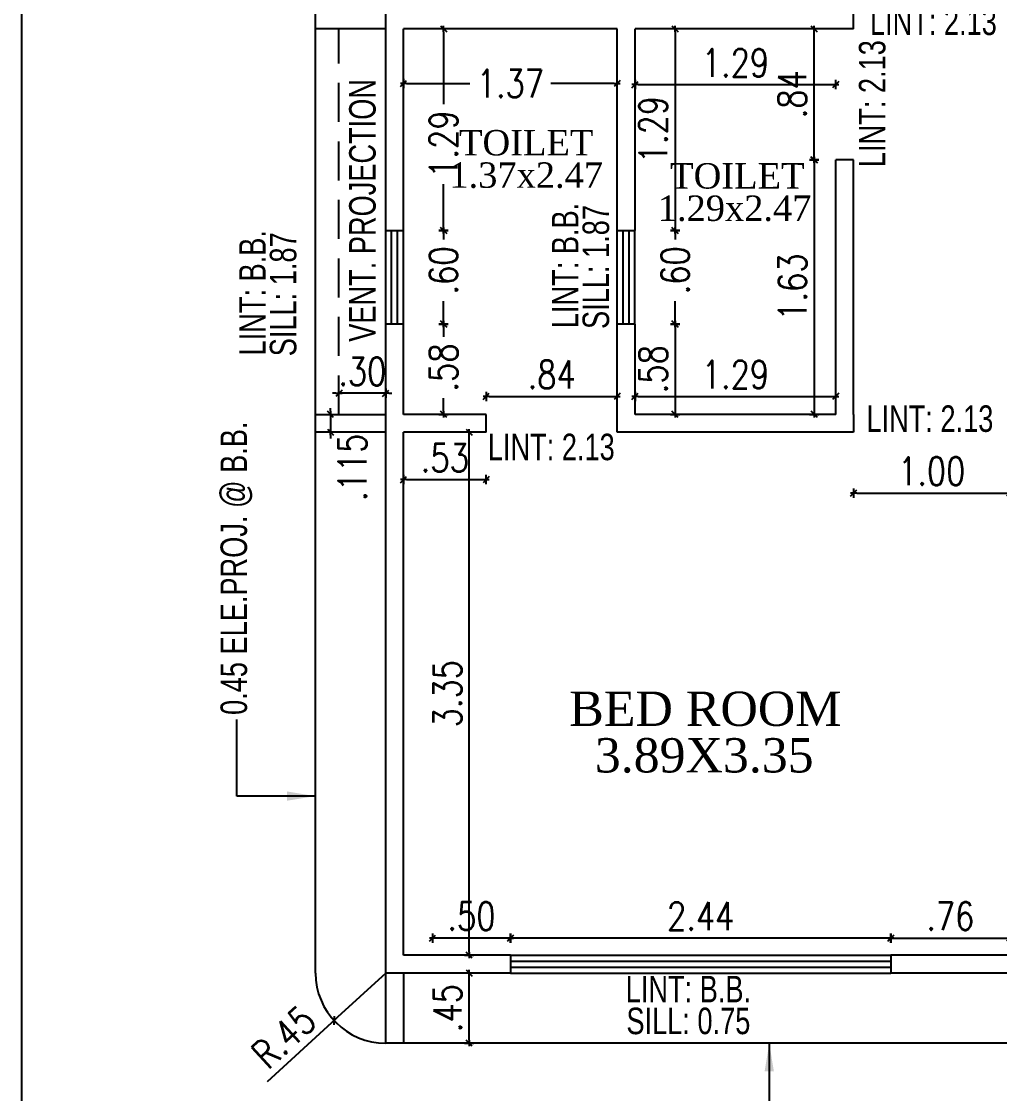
# Model space of a CAD drawing. Header units: inches. Extents: x 14235 to 14499, y 0 to 2549.
# Drawn here: x 14439.61 to 14445.88, y 2353.21 to 2360.08 of the extents above; entities that cross this region are included whole.
import ezdxf
from ezdxf.enums import TextEntityAlignment as Align

# ---------------------------------------------------------------- set-up
doc = ezdxf.new("R2010")
doc.units = ezdxf.units.IN
doc.header["$LTSCALE"] = 0.25
doc.header["$MEASUREMENT"] = 0
doc.header["$PDMODE"] = 35
doc.linetypes.add('DASHEDX2', pattern=[1.5, 1, -0.5])
for name, color, linetype in [('edges', 1, 'Continuous'), ('proj-internal', 1, 'DASHEDX2'), ('text-large', 7, 'Continuous'), ('wall', 7, 'Continuous'), ('windows', 106, 'Continuous'), ('WORK TEX', 6, 'Continuous'), ('WORKING DIM', 7, 'Continuous')]:
    doc.layers.add(name, color=color, linetype=linetype)
doc.styles.add('ARIAL', font='TIMES_0.TTF')
doc.styles.add('ARL', font='swisscl_0.ttf')
doc.styles.add('romans', font='romans.shx', dxfattribs={"width": 0.8})
doc.dimstyles.new('121', dxfattribs={"dimscale": 0.1, "dimtxt": 1.8, "dimasz": 0.2, "dimexe": 0.03125, "dimexo": 0.25, "dimgap": 0.5, "dimtad": 1, "dimzin": 4, "dimdsep": 46, "dimtxsty": 'romans', "dimblk1": 'MINITICK', "dimblk2": 'MINITICK', "dimsah": 1, "dimcen": 1, "dimse1": 1, "dimse2": 1, "dimclrd": 252, "dimclre": 256, "dimclrt": 7, "dimadec": 3, "dimazin": 0, "dimtfac": 0.8, "dimtix": 1, "dimtmove": 2, "dimatfit": 3, "dimfxl": 0, "dimtolj": 1, "dimtzin": 3, "dimarcsym": 0})
doc.dimstyles.new('DFSGSG', dxfattribs={"dimtxt": 0.17, "dimasz": 0.18, "dimexe": 0.18, "dimexo": 0.0625, "dimgap": 0.09, "dimtad": 1, "dimzin": 0, "dimdsep": 46, "dimtxsty": 'ARIAL', "dimcen": 0.09, "dimse1": 1, "dimse2": 1, "dimaunit": 1, "dimadec": 0, "dimazin": 0, "dimtfac": 1, "dimtix": 1, "dimtofl": 0, "dimtmove": 0, "dimatfit": 3, "dimfxl": 0, "dimtolj": 1, "dimtzin": 0, "dimarcsym": 0})

# ---------------------------------------------------------------- blocks, each defined once
blk = doc.blocks.new('MINITICK')
at = {"color": 7}
for p, q in [((1, 1), (-1, -1)), ((-1, 0), (1, 0)), ((0, -1.5), (0, 1.5))]:
    blk.add_line(p, q, dxfattribs=at)
blk = doc.blocks.new('*D2170')
at = {"layer": 'Defpoints', "color": 0, "transparency": 16777216}
for p in [(14445.9422, 2354.2036), (14445.18, 2354.0942), (14445.9422, 2354.0942)]:
    blk.add_point(p, dxfattribs=at)
at = {"layer": 'WORKING DIM', "color": 252, "lineweight": -2, "transparency": 16777216}
blk.add_line((14445.2, 2354.2036), (14445.9222, 2354.2036), dxfattribs=at)
at = {"layer": 'WORKING DIM', "color": 252, "lineweight": -2, "transparency": 16777216, "xscale": 0.02, "yscale": 0.02, "zscale": 0.02, "rotation": 180}
blk.add_blockref('MINITICK', (14445.18, 2354.2036), dxfattribs=at)
at = {"layer": 'WORKING DIM', "color": 252, "lineweight": -2, "transparency": 16777216, "xscale": 0.02, "yscale": 0.02, "zscale": 0.02}
blk.add_blockref('MINITICK', (14445.9422, 2354.2036), dxfattribs=at)
at = {"layer": 'WORKING DIM', "color": 7, "transparency": 16777216, "insert": (14445.5611, 2354.3436), "char_height": 0.18, "attachment_point": 5, "style": 'romans'}
blk.add_mtext('\\A1;.76', dxfattribs=at)
blk = doc.blocks.new('*D2171')
at = {"layer": 'Defpoints', "color": 0, "transparency": 16777216}
for p in [(14442.741, 2354.2036), (14442.741, 2354.0942), (14445.18, 2354.0942)]:
    blk.add_point(p, dxfattribs=at)
at = {"layer": 'WORKING DIM', "color": 252, "lineweight": -2, "transparency": 16777216}
blk.add_line((14445.16, 2354.2036), (14442.761, 2354.2036), dxfattribs=at)
at = {"layer": 'WORKING DIM', "color": 252, "lineweight": -2, "transparency": 16777216, "xscale": 0.02, "yscale": 0.02, "zscale": 0.02, "rotation": 180}
blk.add_blockref('MINITICK', (14442.741, 2354.2036), dxfattribs=at)
at = {"layer": 'WORKING DIM', "color": 252, "lineweight": -2, "transparency": 16777216, "xscale": 0.02, "yscale": 0.02, "zscale": 0.02}
blk.add_blockref('MINITICK', (14445.18, 2354.2036), dxfattribs=at)
at = {"layer": 'WORKING DIM', "color": 7, "transparency": 16777216, "insert": (14443.9605, 2354.3436), "char_height": 0.18, "attachment_point": 5, "style": 'romans'}
blk.add_mtext('\\A1;2.44', dxfattribs=at)
blk = doc.blocks.new('*D2172')
at = {"layer": 'Defpoints', "color": 0, "transparency": 16777216}
for p in [(14442.2407, 2354.2036), (14442.2407, 2354.0942), (14442.741, 2354.0942)]:
    blk.add_point(p, dxfattribs=at)
at = {"layer": 'WORKING DIM', "color": 252, "lineweight": -2, "transparency": 16777216}
blk.add_line((14442.721, 2354.2036), (14442.2607, 2354.2036), dxfattribs=at)
at = {"layer": 'WORKING DIM', "color": 252, "lineweight": -2, "transparency": 16777216, "xscale": 0.02, "yscale": 0.02, "zscale": 0.02, "rotation": 180}
blk.add_blockref('MINITICK', (14442.2407, 2354.2036), dxfattribs=at)
at = {"layer": 'WORKING DIM', "color": 252, "lineweight": -2, "transparency": 16777216, "xscale": 0.02, "yscale": 0.02, "zscale": 0.02}
blk.add_blockref('MINITICK', (14442.741, 2354.2036), dxfattribs=at)
at = {"layer": 'WORKING DIM', "color": 7, "transparency": 16777216, "insert": (14442.4908, 2354.3436), "char_height": 0.18, "attachment_point": 5, "style": 'romans'}
blk.add_mtext('\\A1;.50', dxfattribs=at)
blk = doc.blocks.new('*D2173')
at = {"layer": 'Defpoints', "color": 0, "transparency": 16777216}
for p in [(14442.398, 2357.4479), (14442.4763, 2357.4479), (14442.398, 2354.0942)]:
    blk.add_point(p, dxfattribs=at)
at = {"layer": 'WORKING DIM', "color": 252, "lineweight": -2, "transparency": 16777216}
blk.add_line((14442.4763, 2354.1142), (14442.4763, 2357.4279), dxfattribs=at)
at = {"layer": 'WORKING DIM', "color": 252, "lineweight": -2, "transparency": 16777216, "xscale": 0.02, "yscale": 0.02, "zscale": 0.02}
for p, rotation in [((14442.4763, 2357.4479), 90), ((14442.4763, 2354.0942), 270)]:
    blk.add_blockref('MINITICK', p, dxfattribs=dict(at, rotation=rotation))
at = {"layer": 'WORKING DIM', "color": 7, "transparency": 16777216, "insert": (14442.3363, 2355.771), "char_height": 0.18, "attachment_point": 5, "rotation": 90, "style": 'romans'}
blk.add_mtext('\\A1;3.35', dxfattribs=at)
blk = doc.blocks.new('*D2174')
at = {"layer": 'Defpoints', "color": 0, "transparency": 16777216}
for p in [(14444.9413, 2357.4479), (14445.9422, 2357.4479), (14445.9422, 2357.0573)]:
    blk.add_point(p, dxfattribs=at)
at = {"layer": 'WORKING DIM', "color": 252, "lineweight": -2, "transparency": 16777216}
blk.add_line((14444.9613, 2357.0573), (14445.9222, 2357.0573), dxfattribs=at)
at = {"layer": 'WORKING DIM', "color": 252, "lineweight": -2, "transparency": 16777216, "xscale": 0.02, "yscale": 0.02, "zscale": 0.02, "rotation": 180}
blk.add_blockref('MINITICK', (14444.9413, 2357.0573), dxfattribs=at)
at = {"layer": 'WORKING DIM', "color": 252, "lineweight": -2, "transparency": 16777216, "xscale": 0.02, "yscale": 0.02, "zscale": 0.02}
blk.add_blockref('MINITICK', (14445.9422, 2357.0573), dxfattribs=at)
at = {"layer": 'WORKING DIM', "color": 7, "transparency": 16777216, "insert": (14445.4418, 2357.1973), "char_height": 0.18, "attachment_point": 5, "style": 'romans'}
blk.add_mtext('\\A1;1.00', dxfattribs=at)
blk = doc.blocks.new('*D1749')
at = {"layer": 'Defpoints', "color": 0, "transparency": 16777216}
for p in [(14445.9422, 2360.2388), (14444.9413, 2360.0345), (14445.9422, 2360.0345)]:
    blk.add_point(p, dxfattribs=at)
at = {"layer": 'WORKING DIM', "color": 252, "lineweight": -2, "transparency": 16777216}
blk.add_line((14444.9613, 2360.2388), (14445.9222, 2360.2388), dxfattribs=at)
at = {"layer": 'WORKING DIM', "color": 252, "lineweight": -2, "transparency": 16777216, "xscale": 0.02, "yscale": 0.02, "zscale": 0.02, "rotation": 180}
blk.add_blockref('MINITICK', (14444.9413, 2360.2388), dxfattribs=at)
at = {"layer": 'WORKING DIM', "color": 252, "lineweight": -2, "transparency": 16777216, "xscale": 0.02, "yscale": 0.02, "zscale": 0.02}
blk.add_blockref('MINITICK', (14445.9422, 2360.2388), dxfattribs=at)
at = {"layer": 'WORKING DIM', "color": 7, "transparency": 16777216, "insert": (14445.4418, 2360.3788), "char_height": 0.18, "attachment_point": 5, "style": 'romans'}
blk.add_mtext('\\A1;1.00', dxfattribs=at)
blk = doc.blocks.new('*D1789')
at = {"layer": 'Defpoints', "color": 0, "transparency": 16777216}
for p in [(14442.055, 2353.9799), (14442.4763, 2353.9799), (14442.055, 2353.5299)]:
    blk.add_point(p, dxfattribs=at)
at = {"layer": 'WORKING DIM', "color": 252, "lineweight": -2, "transparency": 16777216}
blk.add_line((14442.4763, 2353.5499), (14442.4763, 2353.9599), dxfattribs=at)
at = {"layer": 'WORKING DIM', "color": 252, "lineweight": -2, "transparency": 16777216, "xscale": 0.02, "yscale": 0.02, "zscale": 0.02}
for p, rotation in [((14442.4763, 2353.9799), 90), ((14442.4763, 2353.5299), 270)]:
    blk.add_blockref('MINITICK', p, dxfattribs=dict(at, rotation=rotation))
at = {"layer": 'WORKING DIM', "color": 7, "transparency": 16777216, "insert": (14442.3363, 2353.7549), "char_height": 0.18, "attachment_point": 5, "rotation": 90, "style": 'romans'}
blk.add_mtext('\\A1;.45', dxfattribs=at)
blk = doc.blocks.new('*D1570')
at = {"layer": 'Defpoints', "color": 0, "transparency": 16777216}
for p in [(14441.9407, 2353.9799), (14441.6091, 2353.6756)]:
    blk.add_point(p, dxfattribs=at)
at = {"layer": 'WORKING DIM', "color": 252, "lineweight": -2, "transparency": 16777216}
for p, q in [((14441.9407, 2353.9799), (14441.6091, 2353.6756)), ((14441.1826, 2353.2842), (14441.5944, 2353.6621))]:
    blk.add_line(p, q, dxfattribs=at)
at = {"layer": 'WORKING DIM', "color": 252, "lineweight": -2, "transparency": 16777216, "xscale": 0.02, "yscale": 0.02, "zscale": 0.02, "rotation": 42.54261670112501}
blk.add_blockref('MINITICK', (14441.6091, 2353.6756), dxfattribs=at)
at = {"layer": 'WORKING DIM', "color": 7, "transparency": 16777216, "insert": (14441.2865, 2353.5696), "char_height": 0.18, "attachment_point": 5, "rotation": 42.54262, "style": 'romans'}
blk.add_mtext('\\A1;R.45', dxfattribs=at)
blk = doc.blocks.new('*D1798')
at = {"layer": 'Defpoints', "color": 0, "transparency": 16777216}
for p in [(14441.6407, 2357.6973), (14441.6407, 2357.6905), (14441.9407, 2357.6905)]:
    blk.add_point(p, dxfattribs=at)
at = {"layer": 'WORKING DIM', "color": 252, "lineweight": -2, "transparency": 16777216}
for p, q in [((14441.6207, 2357.6973), (14441.6007, 2357.6973)), ((14441.9407, 2357.6973), (14441.6407, 2357.6973)), ((14441.9607, 2357.6973), (14441.9807, 2357.6973))]:
    blk.add_line(p, q, dxfattribs=at)
at = {"layer": 'WORKING DIM', "color": 252, "lineweight": -2, "transparency": 16777216, "xscale": 0.02, "yscale": 0.02, "zscale": 0.02}
blk.add_blockref('MINITICK', (14441.6407, 2357.6973), dxfattribs=at)
at = {"layer": 'WORKING DIM', "color": 252, "lineweight": -2, "transparency": 16777216, "xscale": 0.02, "yscale": 0.02, "zscale": 0.02, "rotation": 180}
blk.add_blockref('MINITICK', (14441.9407, 2357.6973), dxfattribs=at)
at = {"layer": 'WORKING DIM', "color": 7, "transparency": 16777216, "insert": (14441.7907, 2357.8373), "char_height": 0.18, "attachment_point": 5, "style": 'romans'}
blk.add_mtext('\\A1;.30', dxfattribs=at)
blk = doc.blocks.new('*D1575')
at = {"layer": 'Defpoints', "color": 0, "transparency": 16777216}
for p in [(14441.5631, 2357.5622), (14441.5631, 2357.4479), (14441.5867, 2357.4479)]:
    blk.add_point(p, dxfattribs=at)
at = {"layer": 'WORKING DIM', "color": 252, "lineweight": -2, "transparency": 16777216}
for p, q in [((14441.5867, 2357.5822), (14441.5867, 2357.6022)), ((14441.5867, 2357.5622), (14441.5867, 2357.4479)), ((14441.5867, 2357.4279), (14441.5867, 2357.4079))]:
    blk.add_line(p, q, dxfattribs=at)
at = {"layer": 'WORKING DIM', "color": 252, "lineweight": -2, "transparency": 16777216, "xscale": 0.02, "yscale": 0.02, "zscale": 0.02}
for p, rotation in [((14441.5867, 2357.5622), 270), ((14441.5867, 2357.4479), 90)]:
    blk.add_blockref('MINITICK', p, dxfattribs=dict(at, rotation=rotation))
at = {"layer": 'WORKING DIM', "color": 7, "transparency": 16777216, "insert": (14441.7267, 2357.2229), "char_height": 0.18, "attachment_point": 5, "rotation": 90, "style": 'romans'}
blk.add_mtext('\\A1;.115', dxfattribs=at)
blk = doc.blocks.new('*D2002')
at = {"layer": 'Defpoints', "color": 0, "transparency": 16777216}
for p in [(14444.6879, 2360.0345), (14444.8263, 2360.0345), (14444.8263, 2359.1945)]:
    blk.add_point(p, dxfattribs=at)
at = {"layer": 'WORKING DIM', "color": 252, "lineweight": -2, "transparency": 16777216}
blk.add_line((14444.6879, 2359.2145), (14444.6879, 2360.0145), dxfattribs=at)
at = {"layer": 'WORKING DIM', "color": 252, "lineweight": -2, "transparency": 16777216, "xscale": 0.02, "yscale": 0.02, "zscale": 0.02}
for p, rotation in [((14444.6879, 2360.0345), 90), ((14444.6879, 2359.1945), 270)]:
    blk.add_blockref('MINITICK', p, dxfattribs=dict(at, rotation=rotation))
at = {"layer": 'WORKING DIM', "color": 7, "transparency": 16777216, "insert": (14444.5479, 2359.6145), "char_height": 0.18, "attachment_point": 5, "rotation": 90, "style": 'romans'}
blk.add_mtext('\\A1;.84', dxfattribs=at)
blk = doc.blocks.new('*D2003')
at = {"layer": 'Defpoints', "color": 0, "transparency": 16777216}
for p in [(14444.8263, 2359.1945), (14444.6887, 2357.5622), (14444.8263, 2357.5622)]:
    blk.add_point(p, dxfattribs=at)
at = {"layer": 'WORKING DIM', "color": 252, "lineweight": -2, "transparency": 16777216}
blk.add_line((14444.6887, 2359.1745), (14444.6887, 2357.5822), dxfattribs=at)
at = {"layer": 'WORKING DIM', "color": 252, "lineweight": -2, "transparency": 16777216, "xscale": 0.02, "yscale": 0.02, "zscale": 0.02}
for p, rotation in [((14444.6887, 2359.1945), 90), ((14444.6887, 2357.5622), 270)]:
    blk.add_blockref('MINITICK', p, dxfattribs=dict(at, rotation=rotation))
at = {"layer": 'WORKING DIM', "color": 7, "transparency": 16777216, "insert": (14444.5487, 2358.3783), "char_height": 0.18, "attachment_point": 5, "rotation": 90, "style": 'romans'}
blk.add_mtext('\\A1;1.63', dxfattribs=at)
blk = doc.blocks.new('*D2004')
at = {"layer": 'Defpoints', "color": 0, "transparency": 16777216}
for p in [(14444.8263, 2357.6773), (14443.54, 2357.5622), (14444.8263, 2357.5622)]:
    blk.add_point(p, dxfattribs=at)
at = {"layer": 'WORKING DIM', "color": 252, "lineweight": -2, "transparency": 16777216}
blk.add_line((14443.56, 2357.6773), (14444.8063, 2357.6773), dxfattribs=at)
at = {"layer": 'WORKING DIM', "color": 252, "lineweight": -2, "transparency": 16777216, "xscale": 0.02, "yscale": 0.02, "zscale": 0.02, "rotation": 180}
blk.add_blockref('MINITICK', (14443.54, 2357.6773), dxfattribs=at)
at = {"layer": 'WORKING DIM', "color": 252, "lineweight": -2, "transparency": 16777216, "xscale": 0.02, "yscale": 0.02, "zscale": 0.02}
blk.add_blockref('MINITICK', (14444.8263, 2357.6773), dxfattribs=at)
at = {"layer": 'WORKING DIM', "color": 7, "transparency": 16777216, "insert": (14444.1832, 2357.8173), "char_height": 0.18, "attachment_point": 5, "style": 'romans'}
blk.add_mtext('\\A1;1.29', dxfattribs=at)
blk = doc.blocks.new('*D2005')
at = {"layer": 'Defpoints', "color": 0, "transparency": 16777216}
for p in [(14442.055, 2357.5622), (14442.585, 2357.5622), (14442.585, 2357.1437)]:
    blk.add_point(p, dxfattribs=at)
at = {"layer": 'WORKING DIM', "color": 252, "lineweight": -2, "transparency": 16777216}
blk.add_line((14442.075, 2357.1437), (14442.565, 2357.1437), dxfattribs=at)
at = {"layer": 'WORKING DIM', "color": 252, "lineweight": -2, "transparency": 16777216, "xscale": 0.02, "yscale": 0.02, "zscale": 0.02, "rotation": 180}
blk.add_blockref('MINITICK', (14442.055, 2357.1437), dxfattribs=at)
at = {"layer": 'WORKING DIM', "color": 252, "lineweight": -2, "transparency": 16777216, "xscale": 0.02, "yscale": 0.02, "zscale": 0.02}
blk.add_blockref('MINITICK', (14442.585, 2357.1437), dxfattribs=at)
at = {"layer": 'WORKING DIM', "color": 7, "transparency": 16777216, "insert": (14442.32, 2357.2837), "char_height": 0.18, "attachment_point": 5, "style": 'romans'}
blk.add_mtext('\\A1;.53', dxfattribs=at)
blk = doc.blocks.new('*D2006')
at = {"layer": 'Defpoints', "color": 0, "transparency": 16777216}
for p in [(14443.425, 2357.6773), (14442.585, 2357.5622), (14443.425, 2357.4785)]:
    blk.add_point(p, dxfattribs=at)
at = {"layer": 'WORKING DIM', "color": 252, "lineweight": -2, "transparency": 16777216}
blk.add_line((14442.605, 2357.6773), (14443.405, 2357.6773), dxfattribs=at)
at = {"layer": 'WORKING DIM', "color": 252, "lineweight": -2, "transparency": 16777216, "xscale": 0.02, "yscale": 0.02, "zscale": 0.02, "rotation": 180}
blk.add_blockref('MINITICK', (14442.585, 2357.6773), dxfattribs=at)
at = {"layer": 'WORKING DIM', "color": 252, "lineweight": -2, "transparency": 16777216, "xscale": 0.02, "yscale": 0.02, "zscale": 0.02}
blk.add_blockref('MINITICK', (14443.425, 2357.6773), dxfattribs=at)
at = {"layer": 'WORKING DIM', "color": 7, "transparency": 16777216, "insert": (14443.005, 2357.8173), "char_height": 0.18, "attachment_point": 5, "style": 'romans'}
blk.add_mtext('\\A1;.84', dxfattribs=at)
blk = doc.blocks.new('*D2007')
at = {"layer": 'Defpoints', "color": 0, "transparency": 16777216}
for p in [(14442.055, 2358.1408), (14442.055, 2357.5622), (14442.3121, 2357.5622)]:
    blk.add_point(p, dxfattribs=at)
at = {"layer": 'WORKING DIM', "color": 252, "lineweight": -2, "transparency": 16777216}
for p, q in [((14442.3121, 2358.1208), (14442.3121, 2358.0602)), ((14442.3121, 2357.5822), (14442.3121, 2357.6653))]:
    blk.add_line(p, q, dxfattribs=at)
at = {"layer": 'WORKING DIM', "color": 252, "lineweight": -2, "transparency": 16777216, "xscale": 0.02, "yscale": 0.02, "zscale": 0.02}
for p, rotation in [((14442.3121, 2358.1408), 90), ((14442.3121, 2357.5622), 270)]:
    blk.add_blockref('MINITICK', p, dxfattribs=dict(at, rotation=rotation))
at = {"layer": 'WORKING DIM', "color": 7, "transparency": 16777216, "insert": (14442.3121, 2357.8628), "char_height": 0.18, "attachment_point": 5, "rotation": 90, "style": 'romans'}
blk.add_mtext('\\A1;.58', dxfattribs=at)
blk = doc.blocks.new('*D2008')
at = {"layer": 'Defpoints', "color": 0, "transparency": 16777216}
for p in [(14442.055, 2358.7408), (14442.3121, 2358.7408), (14442.055, 2358.1408)]:
    blk.add_point(p, dxfattribs=at)
at = {"layer": 'WORKING DIM', "color": 252, "lineweight": -2, "transparency": 16777216}
for p, q in [((14442.3121, 2358.7208), (14442.3121, 2358.6825)), ((14442.3121, 2358.1608), (14442.3121, 2358.2877))]:
    blk.add_line(p, q, dxfattribs=at)
at = {"layer": 'WORKING DIM', "color": 252, "lineweight": -2, "transparency": 16777216, "xscale": 0.02, "yscale": 0.02, "zscale": 0.02}
for p, rotation in [((14442.3121, 2358.7408), 90), ((14442.3121, 2358.1408), 270)]:
    blk.add_blockref('MINITICK', p, dxfattribs=dict(at, rotation=rotation))
at = {"layer": 'WORKING DIM', "color": 7, "transparency": 16777216, "insert": (14442.3121, 2358.4851), "char_height": 0.18, "attachment_point": 5, "rotation": 90, "style": 'romans'}
blk.add_mtext('\\A1;.60', dxfattribs=at)
blk = doc.blocks.new('*D1683')
at = {"layer": 'Defpoints', "color": 0, "transparency": 16777216}
for p in [(14442.055, 2360.0345), (14442.055, 2358.7408), (14442.3121, 2358.7408)]:
    blk.add_point(p, dxfattribs=at)
at = {"layer": 'WORKING DIM', "color": 252, "lineweight": -2, "transparency": 16777216}
for p, q in [((14442.3121, 2360.0145), (14442.3121, 2359.5505)), ((14442.3121, 2358.7608), (14442.3121, 2359.0391))]:
    blk.add_line(p, q, dxfattribs=at)
at = {"layer": 'WORKING DIM', "color": 252, "lineweight": -2, "transparency": 16777216, "xscale": 0.02, "yscale": 0.02, "zscale": 0.02}
for p, rotation in [((14442.3121, 2360.0345), 90), ((14442.3121, 2358.7408), 270)]:
    blk.add_blockref('MINITICK', p, dxfattribs=dict(at, rotation=rotation))
at = {"layer": 'WORKING DIM', "color": 7, "transparency": 16777216, "insert": (14442.3121, 2359.2948), "char_height": 0.18, "attachment_point": 5, "rotation": 90, "style": 'romans'}
blk.add_mtext('\\A1;1.29', dxfattribs=at)
blk = doc.blocks.new('*D1684')
at = {"layer": 'Defpoints', "color": 0, "transparency": 16777216}
for p in [(14443.425, 2360.0005), (14442.055, 2359.8488), (14443.425, 2359.6838)]:
    blk.add_point(p, dxfattribs=at)
at = {"layer": 'WORKING DIM', "color": 252, "lineweight": -2, "transparency": 16777216}
for p, q in [((14442.075, 2359.6838), (14442.4808, 2359.6838)), ((14443.405, 2359.6838), (14442.9991, 2359.6838))]:
    blk.add_line(p, q, dxfattribs=at)
at = {"layer": 'WORKING DIM', "color": 252, "lineweight": -2, "transparency": 16777216, "xscale": 0.02, "yscale": 0.02, "zscale": 0.02, "rotation": 180}
blk.add_blockref('MINITICK', (14442.055, 2359.6838), dxfattribs=at)
at = {"layer": 'WORKING DIM', "color": 252, "lineweight": -2, "transparency": 16777216, "xscale": 0.02, "yscale": 0.02, "zscale": 0.02}
blk.add_blockref('MINITICK', (14443.425, 2359.6838), dxfattribs=at)
at = {"layer": 'WORKING DIM', "color": 7, "transparency": 16777216, "insert": (14442.74, 2359.6838), "char_height": 0.18, "attachment_point": 5, "style": 'romans'}
blk.add_mtext('\\A1;1.37', dxfattribs=at)
blk = doc.blocks.new('*D2009')
at = {"layer": 'Defpoints', "color": 0, "transparency": 16777216}
for p in [(14443.5393, 2358.7412), (14443.7964, 2358.7412), (14443.5393, 2358.1412)]:
    blk.add_point(p, dxfattribs=at)
at = {"layer": 'WORKING DIM', "color": 252, "lineweight": -2, "transparency": 16777216}
for p, q in [((14443.7964, 2358.7212), (14443.7964, 2358.6829)), ((14443.7964, 2358.1612), (14443.7964, 2358.288))]:
    blk.add_line(p, q, dxfattribs=at)
at = {"layer": 'WORKING DIM', "color": 252, "lineweight": -2, "transparency": 16777216, "xscale": 0.02, "yscale": 0.02, "zscale": 0.02}
for p, rotation in [((14443.7964, 2358.7412), 90), ((14443.7964, 2358.1412), 270)]:
    blk.add_blockref('MINITICK', p, dxfattribs=dict(at, rotation=rotation))
at = {"layer": 'WORKING DIM', "color": 7, "transparency": 16777216, "insert": (14443.7964, 2358.4855), "char_height": 0.18, "attachment_point": 5, "rotation": 90, "style": 'romans'}
blk.add_mtext('\\A1;.60', dxfattribs=at)
blk = doc.blocks.new('*D2010')
at = {"layer": 'Defpoints', "color": 0, "transparency": 16777216}
for p in [(14443.54, 2358.1412), (14443.54, 2357.5622), (14443.7964, 2357.5622)]:
    blk.add_point(p, dxfattribs=at)
at = {"layer": 'WORKING DIM', "color": 252, "lineweight": -2, "transparency": 16777216}
blk.add_line((14443.7964, 2358.1212), (14443.7964, 2357.5822), dxfattribs=at)
at = {"layer": 'WORKING DIM', "color": 252, "lineweight": -2, "transparency": 16777216, "xscale": 0.02, "yscale": 0.02, "zscale": 0.02}
for p, rotation in [((14443.7964, 2358.1412), 90), ((14443.7964, 2357.5622), 270)]:
    blk.add_blockref('MINITICK', p, dxfattribs=dict(at, rotation=rotation))
at = {"layer": 'WORKING DIM', "color": 7, "transparency": 16777216, "insert": (14443.6564, 2357.8517), "char_height": 0.18, "attachment_point": 5, "rotation": 90, "style": 'romans'}
blk.add_mtext('\\A1;.58', dxfattribs=at)
blk = doc.blocks.new('*D2011')
at = {"layer": 'Defpoints', "color": 0, "transparency": 16777216}
for p in [(14443.54, 2360.0345), (14443.54, 2358.7412), (14443.7964, 2358.7412)]:
    blk.add_point(p, dxfattribs=at)
at = {"layer": 'WORKING DIM', "color": 252, "lineweight": -2, "transparency": 16777216}
blk.add_line((14443.7964, 2360.0145), (14443.7964, 2358.7612), dxfattribs=at)
at = {"layer": 'WORKING DIM', "color": 252, "lineweight": -2, "transparency": 16777216, "xscale": 0.02, "yscale": 0.02, "zscale": 0.02}
for p, rotation in [((14443.7964, 2360.0345), 90), ((14443.7964, 2358.7412), 270)]:
    blk.add_blockref('MINITICK', p, dxfattribs=dict(at, rotation=rotation))
at = {"layer": 'WORKING DIM', "color": 7, "transparency": 16777216, "insert": (14443.6564, 2359.3878), "char_height": 0.18, "attachment_point": 5, "rotation": 90, "style": 'romans'}
blk.add_mtext('\\A1;1.29', dxfattribs=at)
blk = doc.blocks.new('*D1685')
at = {"layer": 'Defpoints', "color": 0, "transparency": 16777216}
for p in [(14443.54, 2360.0005), (14444.8263, 2359.6767), (14444.8263, 2359.1945)]:
    blk.add_point(p, dxfattribs=at)
at = {"layer": 'WORKING DIM', "color": 252, "lineweight": -2, "transparency": 16777216}
blk.add_line((14443.56, 2359.6767), (14444.8063, 2359.6767), dxfattribs=at)
at = {"layer": 'WORKING DIM', "color": 252, "lineweight": -2, "transparency": 16777216, "xscale": 0.02, "yscale": 0.02, "zscale": 0.02, "rotation": 180}
blk.add_blockref('MINITICK', (14443.54, 2359.6767), dxfattribs=at)
at = {"layer": 'WORKING DIM', "color": 252, "lineweight": -2, "transparency": 16777216, "xscale": 0.02, "yscale": 0.02, "zscale": 0.02}
blk.add_blockref('MINITICK', (14444.8263, 2359.6767), dxfattribs=at)
at = {"layer": 'WORKING DIM', "color": 7, "transparency": 16777216, "insert": (14444.1832, 2359.8167), "char_height": 0.18, "attachment_point": 5, "style": 'romans'}
blk.add_mtext('\\A1;1.29', dxfattribs=at)

msp = doc.modelspace()

# ---------------------------------------------------------------- linework, layer by layer
at = {"layer": 'edges', "ltscale": 0.4}
for p, q in [((14441.4907, 2353.9799), (14441.4907, 2364.9247)), ((14463.7775, 2353.5299), (14441.9407, 2353.5299))]:
    msp.add_line(p, q, dxfattribs=at)
for points in [[(14441.9407, 2360.0345), (14441.4907, 2360.0345), (14441.4907, 2360.1488), (14441.9407, 2360.1488)], [(14441.9407, 2357.4479), (14441.4907, 2357.4479), (14441.4907, 2357.5622), (14441.9407, 2357.5622)], [(14442.055, 2353.9799), (14442.055, 2353.5299), (14441.9407, 2353.5299), (14441.9407, 2353.9799)]]:
    msp.add_lwpolyline(points, dxfattribs=at)
msp.add_arc((14441.9407, 2353.9799), 0.45, 180, 270, dxfattribs=at)
at = {"layer": 'proj-internal'}
msp.add_line((14441.6407, 2357.5622), (14441.6407, 2360.0345), dxfattribs=at)
at = {"layer": 'wall'}
for p, q in [((14441.9407, 2358.7408), (14441.9407, 2360.4967)), ((14444.9413, 2360.0345), (14444.9413, 2360.1488)), ((14442.055, 2358.7408), (14442.055, 2360.0345)), ((14443.425, 2360.0345), (14442.055, 2360.0345)), ((14443.425, 2358.7412), (14443.425, 2360.0345)), ((14443.54, 2358.7412), (14443.54, 2360.0345)), ((14444.9413, 2360.0345), (14443.54, 2360.0345)), ((14442.055, 2359.4558), (14442.055, 2359.4558)), ((14444.8263, 2357.5622), (14444.8263, 2359.1945)), ((14444.9413, 2359.1945), (14444.8263, 2359.1945)), ((14444.9413, 2357.5622), (14444.9413, 2359.1945)), ((14441.9407, 2358.7408), (14442.055, 2358.7408)), ((14443.425, 2358.7412), (14443.54, 2358.7412)), ((14441.9407, 2353.9799), (14441.9407, 2358.1408)), ((14442.055, 2358.1408), (14441.9407, 2358.1408)), ((14442.055, 2357.5622), (14442.055, 2358.1408)), ((14442.055, 2358.1408), (14442.055, 2358.1408)), ((14443.425, 2357.4479), (14443.425, 2358.1412)), ((14443.5393, 2358.1412), (14443.425, 2358.1412)), ((14443.5393, 2358.1412), (14443.5393, 2358.1412)), ((14443.54, 2357.5622), (14443.54, 2358.1412)), ((14442.585, 2357.5622), (14442.055, 2357.5622)), ((14442.585, 2357.4479), (14442.585, 2357.5622)), ((14444.8263, 2357.5622), (14443.54, 2357.5622)), ((14444.9413, 2357.5622), (14444.9413, 2357.4479)), ((14442.055, 2354.0942), (14442.055, 2357.4479)), ((14442.585, 2357.4479), (14442.055, 2357.4479)), ((14443.54, 2357.4479), (14443.425, 2357.4479)), ((14444.9413, 2357.4479), (14443.54, 2357.4479)), ((14442.741, 2354.0942), (14442.055, 2354.0942)), ((14442.741, 2354.0942), (14442.741, 2353.9799)), ((14445.9422, 2354.0942), (14445.18, 2354.0942)), ((14445.18, 2354.0942), (14445.18, 2353.9799)), ((14442.741, 2353.9799), (14441.9407, 2353.9799)), ((14446.4376, 2353.9799), (14445.18, 2353.9799))]:
    msp.add_line(p, q, dxfattribs=at)
msp.add_lwpolyline([(14465.7284, 2383.5412), (14439.6051, 2383.5412), (14439.6051, 2346.5992), (14465.7284, 2346.5992)], close=True, dxfattribs=at)
at = {"layer": 'windows'}
for p, q in [((14441.9407, 2358.1408), (14441.9407, 2358.7408)), ((14441.9788, 2358.1408), (14441.9788, 2358.7408)), ((14442.0169, 2358.1408), (14442.0169, 2358.7408)), ((14442.055, 2358.1408), (14442.055, 2358.7408)), ((14443.425, 2358.1412), (14443.425, 2358.7412)), ((14443.4631, 2358.1412), (14443.4631, 2358.7412)), ((14443.5012, 2358.1412), (14443.5012, 2358.7412)), ((14443.5393, 2358.1412), (14443.5393, 2358.7412)), ((14442.741, 2354.0942), (14445.18, 2354.0942)), ((14442.741, 2354.0561), (14445.18, 2354.0561)), ((14442.741, 2354.018), (14445.18, 2354.018)), ((14442.741, 2353.9799), (14445.18, 2353.9799))]:
    msp.add_line(p, q, dxfattribs=at)

# ---------------------------------------------------------------- texts
at = {"layer": 'text-large', "style": 'ARIAL'}
for s, height, p in [('TOILET', 0.16309, (14442.8418, 2359.3041)), ('1.37x2.47', 0.16309, (14442.8418, 2359.0966)), ('TOILET', 0.16309, (14444.1956, 2359.0915)), ('1.29x2.47', 0.16309, (14444.1781, 2358.8841)), ('BED ROOM', 0.22, (14443.9903, 2355.6745)), ('3.89X3.35', 0.22, (14443.9833, 2355.376))]:
    msp.add_text(s, height=height, dxfattribs=at).set_placement(p, align=Align.MIDDLE_CENTER)
at = {"layer": 'WORK TEX', "style": 'ARL'}
for s, p in [('LINT: 2.13', (14445.4527, 2360.0796)), ('LINT: 2.13', (14445.4303, 2357.5348)), ('LINT: 2.13', (14443.0025, 2357.3533)), ('LINT: B.B.', (14443.8818, 2353.8767)), ('SILL: 0.75', (14443.8818, 2353.6728))]:
    msp.add_text(s, height=0.17, dxfattribs=at).set_placement(p, align=Align.MIDDLE_CENTER)
for s, p in [('LINT: 2.13', (14445.06, 2359.5546)), ('LINT: B.B.', (14443.0916, 2358.517)), ('SILL: 1.87', (14443.2881, 2358.507)), ('LINT: B.B.', (14441.0864, 2358.342)), ('SILL: 1.87', (14441.2829, 2358.332)), ('0.45 ELE.PROJ. @ B.B.', (14440.9667, 2356.5756))]:
    msp.add_text(s, height=0.17, rotation=90, dxfattribs=at).set_placement(p, align=Align.MIDDLE_CENTER)
at = {"layer": 'WORK TEX', "color": 3, "style": 'ARL'}
msp.add_text('VENT. PROJECTION ', height=0.17, rotation=90, dxfattribs=at).set_placement((14441.7914, 2358.8943), align=Align.MIDDLE_CENTER)

# ---------------------------------------------------------------- dimensions: what is measured, and where the dimension line sits
at = {"layer": 'WORKING DIM'}
for base, p1, p2, picture, middle in [((14445.9422, 2360.2388), (14444.9413, 2360.0345), (14445.9422, 2360.0345), '*D1749', (14445.4418, 2360.3788)), ((14444.8263, 2359.6767), (14443.54, 2360.0005), (14444.8263, 2359.1945), '*D1685', (14444.1832, 2359.8167)), ((14441.6407, 2357.6973), (14441.9407, 2357.6905), (14441.6407, 2357.6905), '*D1798', (14441.7907, 2357.8373)), ((14443.425, 2357.6773), (14442.585, 2357.5622), (14443.425, 2357.4785), '*D2006', (14443.005, 2357.8173)), ((14444.8263, 2357.6773), (14443.54, 2357.5622), (14444.8263, 2357.5622), '*D2004', (14444.1832, 2357.8173)), ((14442.585, 2357.1437), (14442.055, 2357.5622), (14442.585, 2357.5622), '*D2005', (14442.32, 2357.2837)), ((14445.9422, 2357.0573), (14444.9413, 2357.4479), (14445.9422, 2357.4479), '*D2174', (14445.4418, 2357.1973)), ((14442.2407, 2354.2036), (14442.741, 2354.0942), (14442.2407, 2354.0942), '*D2172', (14442.4908, 2354.3436)), ((14442.741, 2354.2036), (14445.18, 2354.0942), (14442.741, 2354.0942), '*D2171', (14443.9605, 2354.3436)), ((14445.9422, 2354.2036), (14445.18, 2354.0942), (14445.9422, 2354.0942), '*D2170', (14445.5611, 2354.3436))]:
    dim = msp.add_linear_dim(base=base, p1=p1, p2=p2, dimstyle='121', override={"dimfxl": 0.18, "dimfxlon": 1}, dxfattribs=at)
    dim.commit()
    dim.dimension.update_dxf_attribs({"geometry": picture, "text_midpoint": middle})
for base, p1, p2, picture, middle in [((14442.3121, 2358.7408), (14442.055, 2360.0345), (14442.055, 2358.7408), '*D1683', (14442.3121, 2359.2948)), ((14442.3121, 2358.7408), (14442.055, 2358.1408), (14442.055, 2358.7408), '*D2008', (14442.3121, 2358.4851)), ((14443.7964, 2358.7412), (14443.5393, 2358.1412), (14443.5393, 2358.7412), '*D2009', (14443.7964, 2358.4855)), ((14442.3121, 2357.5622), (14442.055, 2358.1408), (14442.055, 2357.5622), '*D2007', (14442.3121, 2357.8628))]:
    dim = msp.add_linear_dim(base=base, p1=p1, p2=p2, angle=90, dimstyle='121', override={"dimfxl": 0.18, "dimfxlon": 1}, dxfattribs=at)
    dim.commit()
    dim.dimension.update_dxf_attribs({"geometry": picture, "text_midpoint": middle, "dimtype": 160})
for base, p1, p2, picture, middle in [((14443.7964, 2358.7412), (14443.54, 2360.0345), (14443.54, 2358.7412), '*D2011', (14443.6564, 2359.3878)), ((14444.6879, 2360.0345), (14444.8263, 2359.1945), (14444.8263, 2360.0345), '*D2002', (14444.5479, 2359.6145)), ((14444.6887, 2357.5622), (14444.8263, 2359.1945), (14444.8263, 2357.5622), '*D2003', (14444.5487, 2358.3783)), ((14443.7964, 2357.5622), (14443.54, 2358.1412), (14443.54, 2357.5622), '*D2010', (14443.6564, 2357.8517)), ((14442.4763, 2357.4479), (14442.398, 2354.0942), (14442.398, 2357.4479), '*D2173', (14442.3363, 2355.771)), ((14442.4763, 2353.9799), (14442.055, 2353.5299), (14442.055, 2353.9799), '*D1789', (14442.3363, 2353.7549))]:
    dim = msp.add_linear_dim(base=base, p1=p1, p2=p2, angle=90, dimstyle='121', override={"dimfxl": 0.18, "dimfxlon": 1}, dxfattribs=at)
    dim.commit()
    dim.dimension.update_dxf_attribs({"geometry": picture, "text_midpoint": middle})
dim = msp.add_linear_dim(base=(14443.425, 2359.6838), p1=(14442.055, 2359.8488), p2=(14443.425, 2360.0005), dimstyle='121', override={"dimfxl": 0.18, "dimfxlon": 1}, dxfattribs=at)
dim.commit()
dim.dimension.update_dxf_attribs({"geometry": '*D1684', "text_midpoint": (14442.74, 2359.6838), "dimtype": 160})
dim = msp.add_linear_dim(base=(14441.5867, 2357.4479), p1=(14441.5631, 2357.5622), p2=(14441.5631, 2357.4479), angle=270, text='.115', dimstyle='121', override={"dimfxl": 0.18, "dimfxlon": 1}, dxfattribs=at)
dim.commit()
dim.dimension.update_dxf_attribs({"geometry": '*D1575', "text_midpoint": (14441.7267, 2357.2229), "dimtype": 160})
dim = msp.add_radius_dim(center=(14441.9407, 2353.9799), mpoint=(14441.6091, 2353.6756), dimstyle='121', override={"dimfxl": 0.18, "dimfxlon": 1}, dxfattribs=at)
dim.commit()
dim.dimension.update_dxf_attribs({"geometry": '*D1570', "text_midpoint": (14441.2865, 2353.5696)})

# ---------------------------------------------------------------- leaders
at = {"layer": 'wall'}
for points in [[(14441.4887, 2355.1143), (14440.9865, 2355.1143), (14440.9865, 2355.6051)], [(14444.4003, 2353.5299), (14444.4003, 2353.0277), (14444.8911, 2353.0277)]]:
    msp.add_leader(points, dimstyle='DFSGSG', override={"dimgap": 0.09, "dimtad": 0, "dimarcsym": 1}, dxfattribs=at)

doc.saveas('drawing.dxf')
